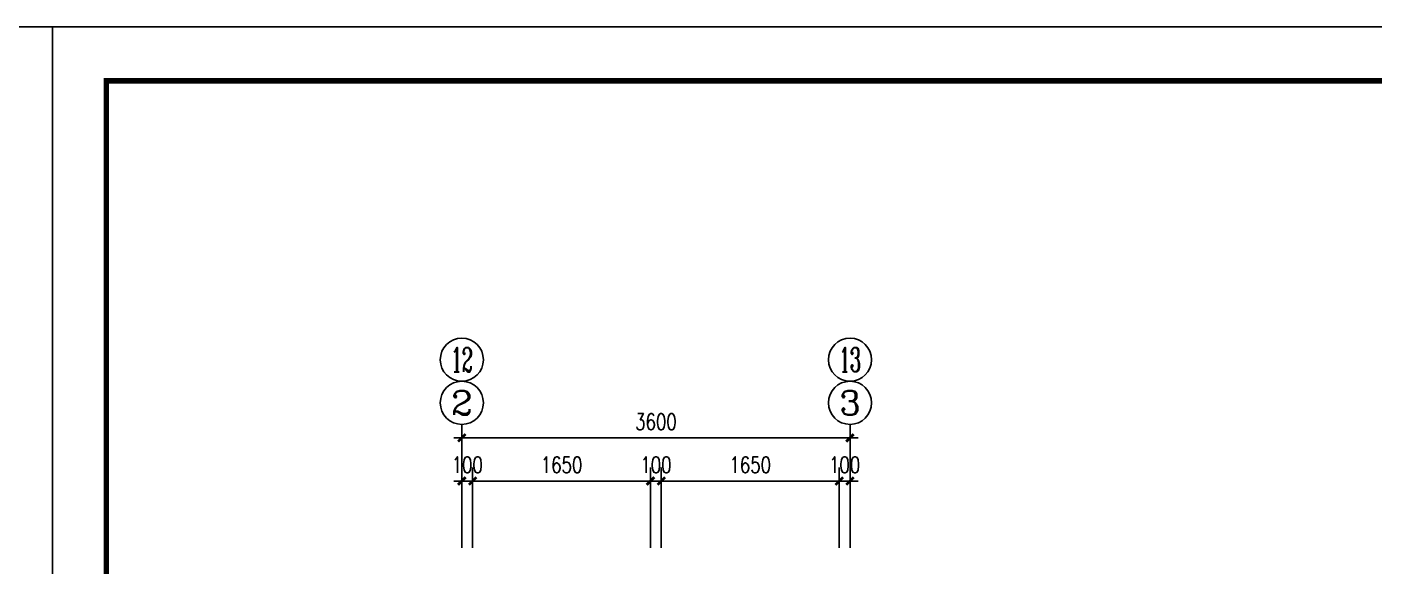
# Model space of a CAD drawing. Extents: x -105837 to 547563, y 466041 to 508041.
# Drawn here: x 309488 to 334476, y 498039 to 508041 of the extents above; entities that cross this region are included whole.
import ezdxf
from ezdxf.enums import TextEntityAlignment as Align

# ---------------------------------------------------------------- set-up
doc = ezdxf.new("R2010")
doc.units = 0
doc.header["$LTSCALE"] = 1000
doc.header["$MEASUREMENT"] = 0
doc.layers.get('0').update_dxf_attribs({"linetype": 'CONTINUOUS'})
doc.layers.get('DEFPOINTS').update_dxf_attribs({"linetype": 'CONTINUOUS'})
for name, color, linetype in [('AXIS', 3, 'CONTINUOUS'), ('AXIS_TEXT', 7, 'CONTINUOUS'), ('PUB_DIM', 3, 'CONTINUOUS'), ('PUB_TITLE', 4, 'CONTINUOUS')]:
    doc.layers.add(name, color=color, linetype=linetype)
doc.styles.add('COMPLEX', font='COMPLEX.shx')
doc.styles.add('DIM_FONT', font='SIMPLEX.shx', dxfattribs={"width": 0.75})
doc.dimstyles.new('DIMN', dxfattribs={"dimtxt": 300, "dimasz": 1, "dimexe": 250, "dimexo": 300, "dimgap": 150, "dimtad": 1, "dimdec": 0, "dimzin": 0, "dimdsep": 46, "dimtxsty": 'DIM_FONT', "dimblk": '_DIMX', "dimcen": 0.09, "dimclrt": 7, "dimadec": 0, "dimazin": 0, "dimtfac": 1, "dimtdec": 0, "dimtix": 1, "dimtmove": 2, "dimatfit": 3, "dimldrblk": '_DIMX', "dimfxl": 1, "dimtolj": 1, "dimtzin": 0, "dimarcsym": 0})

# ---------------------------------------------------------------- blocks, each defined once
blk = doc.blocks.new('_DIMX')
blk.add_line((-150, 0), (150, 0))
at = {"const_width": 50}
blk.add_lwpolyline([(-70, -70), (70, 70)], dxfattribs=at)
blk = doc.blocks.new('*D50')
at = {"layer": 'DEFPOINTS', "color": 0, "transparency": 16777216}
for p in [(317755, 499617), (317755, 498080), (321055, 498080)]:
    blk.add_point(p, dxfattribs=at)
at = {"layer": 'PUB_DIM', "color": 0, "lineweight": -2, "transparency": 16777216}
for p, q in [((317755, 498380), (317755, 499867)), ((321055, 498380), (321055, 499867)), ((321054, 499617), (317756, 499617))]:
    blk.add_line(p, q, dxfattribs=at)
at = {"layer": 'PUB_DIM', "color": 0, "lineweight": -2, "transparency": 16777216, "rotation": 180}
blk.add_blockref('_DIMX', (317755, 499617), dxfattribs=at)
at = {"layer": 'PUB_DIM', "color": 0, "lineweight": -2, "transparency": 16777216}
blk.add_blockref('_DIMX', (321055, 499617), dxfattribs=at)
at = {"layer": 'PUB_DIM', "color": 7, "transparency": 16777216, "insert": (319405, 499917), "char_height": 300, "attachment_point": 5, "style": 'DIM_FONT'}
blk.add_mtext('\\A1;1650', dxfattribs=at)
blk = doc.blocks.new('*D51')
at = {"layer": 'DEFPOINTS', "color": 0, "transparency": 16777216}
for p in [(317555, 500417), (317555, 498080), (324755, 498080)]:
    blk.add_point(p, dxfattribs=at)
at = {"layer": 'PUB_DIM', "color": 0, "lineweight": -2, "transparency": 16777216}
for p, q in [((317555, 498380), (317555, 500667)), ((324755, 498380), (324755, 500667)), ((324754, 500417), (317556, 500417))]:
    blk.add_line(p, q, dxfattribs=at)
for p, rotation in [((317555, 500417), 179.9999999999991), ((324755, 500417), 359.9999999999991)]:
    blk.add_blockref('_DIMX', p, dxfattribs=dict(at, rotation=rotation))
at = {"layer": 'PUB_DIM', "color": 7, "transparency": 16777216, "insert": (321155, 500717), "char_height": 300, "attachment_point": 5, "style": 'DIM_FONT'}
blk.add_mtext('\\A1;3600', dxfattribs=at)
blk = doc.blocks.new('*D52')
at = {"layer": 'DEFPOINTS', "color": 0, "transparency": 16777216}
for p in [(317555, 499617), (317555, 498080), (317755, 498080)]:
    blk.add_point(p, dxfattribs=at)
at = {"layer": 'PUB_DIM', "color": 0, "lineweight": -2, "transparency": 16777216}
for p, q in [((317555, 498380), (317555, 499867)), ((317755, 498380), (317755, 499867)), ((317554, 499617), (317553, 499617)), ((317755, 499617), (317555, 499617)), ((317756, 499617), (317757, 499617))]:
    blk.add_line(p, q, dxfattribs=at)
blk.add_blockref('_DIMX', (317555, 499617), dxfattribs=at)
at = {"layer": 'PUB_DIM', "color": 0, "lineweight": -2, "transparency": 16777216, "rotation": 180}
blk.add_blockref('_DIMX', (317755, 499617), dxfattribs=at)
at = {"layer": 'PUB_DIM', "color": 7, "transparency": 16777216, "insert": (317655, 499917), "char_height": 300, "attachment_point": 5, "style": 'DIM_FONT'}
blk.add_mtext('\\A1;100', dxfattribs=at)
blk = doc.blocks.new('_axiso')
blk.add_circle((0, 0), 0.5)
at = {"layer": 'AXIS_TEXT', "style": 'COMPLEX', "width": 1.041667}
blk.add_attdef('A', text='', height=0.56, dxfattribs=at).set_placement((-0.25, -0.28), (0.25, -0.28), align=Align.FIT)
blk = doc.blocks.new('*D89')
at = {"layer": 'DEFPOINTS', "color": 0, "transparency": 16777216}
for p in [(324555, 499617), (324555, 498080), (324755, 498080)]:
    blk.add_point(p, dxfattribs=at)
at = {"layer": 'PUB_DIM', "color": 0, "lineweight": -2, "transparency": 16777216}
for p, q in [((324555, 498380), (324555, 499867)), ((324755, 498380), (324755, 499867)), ((324554, 499617), (324553, 499617)), ((324755, 499617), (324555, 499617)), ((324756, 499617), (324757, 499617))]:
    blk.add_line(p, q, dxfattribs=at)
blk.add_blockref('_DIMX', (324555, 499617), dxfattribs=at)
at = {"layer": 'PUB_DIM', "color": 0, "lineweight": -2, "transparency": 16777216, "rotation": 180}
blk.add_blockref('_DIMX', (324755, 499617), dxfattribs=at)
at = {"layer": 'PUB_DIM', "color": 7, "transparency": 16777216, "insert": (324655, 499917), "char_height": 300, "attachment_point": 5, "style": 'DIM_FONT'}
blk.add_mtext('\\A1;100', dxfattribs=at)
blk = doc.blocks.new('*D90')
at = {"layer": 'DEFPOINTS', "color": 0, "transparency": 16777216}
for p in [(321055, 499617), (321055, 498080), (321255, 498080)]:
    blk.add_point(p, dxfattribs=at)
at = {"layer": 'PUB_DIM', "color": 0, "lineweight": -2, "transparency": 16777216}
for p, q in [((321055, 498380), (321055, 499867)), ((321255, 498380), (321255, 499867)), ((321054, 499617), (321053, 499617)), ((321255, 499617), (321055, 499617)), ((321256, 499617), (321257, 499617))]:
    blk.add_line(p, q, dxfattribs=at)
blk.add_blockref('_DIMX', (321055, 499617), dxfattribs=at)
at = {"layer": 'PUB_DIM', "color": 0, "lineweight": -2, "transparency": 16777216, "rotation": 180}
blk.add_blockref('_DIMX', (321255, 499617), dxfattribs=at)
at = {"layer": 'PUB_DIM', "color": 7, "transparency": 16777216, "insert": (321155, 499917), "char_height": 300, "attachment_point": 5, "style": 'DIM_FONT'}
blk.add_mtext('\\A1;100', dxfattribs=at)
blk = doc.blocks.new('*D91')
at = {"layer": 'DEFPOINTS', "color": 0, "transparency": 16777216}
for p in [(321255, 499617), (321255, 498080), (324555, 498080)]:
    blk.add_point(p, dxfattribs=at)
at = {"layer": 'PUB_DIM', "color": 0, "lineweight": -2, "transparency": 16777216}
for p, q in [((321255, 498380), (321255, 499867)), ((324555, 498380), (324555, 499867)), ((324554, 499617), (321256, 499617))]:
    blk.add_line(p, q, dxfattribs=at)
for p, rotation in [((321255, 499617), 179.999999999998), ((324555, 499617), 359.999999999998)]:
    blk.add_blockref('_DIMX', p, dxfattribs=dict(at, rotation=rotation))
at = {"layer": 'PUB_DIM', "color": 7, "transparency": 16777216, "insert": (322905, 499917), "char_height": 300, "attachment_point": 5, "style": 'DIM_FONT'}
blk.add_mtext('\\A1;1650', dxfattribs=at)

msp = doc.modelspace()

# ---------------------------------------------------------------- linework, layer by layer
at = {"layer": 'PUB_TITLE'}
for points in [[(250563.01576, 466040.74173), (309963.01576, 466040.74173), (309963.01576, 508040.74173), (250563.01576, 508040.74173)], [(309963.01576, 466040.74173), (369363.01576, 466040.74173), (369363.01576, 508040.74173), (309963.01576, 508040.74173)]]:
    msp.add_lwpolyline(points, close=True, dxfattribs=at)
at = {"layer": 'PUB_TITLE', "const_width": 100}
msp.add_lwpolyline([(310963.01576, 467040.74173), (368363.01576, 467040.74173), (368363.01576, 507040.74173), (310963.01576, 507040.74173)], close=True, dxfattribs=at)

# ---------------------------------------------------------------- block references
at = {"layer": 'AXIS'}
ref = msp.add_blockref('_axiso', (317555.49242, 501867.2316), dxfattribs=dict(at, xscale=-800, yscale=800, zscale=800, rotation=180))
ref.add_attrib('A', '12', dxfattribs={"layer": 'AXIS_TEXT', "height": 448, "style": 'COMPLEX', "width": 0.646552}).set_placement((317355.49242, 501643.2316), (317755.49242, 501643.2316), align=Align.FIT)
ref = msp.add_blockref('_axiso', (324755.49242, 501867.2316), dxfattribs=dict(at, xscale=-800, yscale=800, zscale=800, rotation=180))
ref.add_attrib('A', '13', dxfattribs={"layer": 'AXIS_TEXT', "height": 448, "style": 'COMPLEX', "width": 0.646552}).set_placement((324555.49242, 501643.2316), (324955.49242, 501643.2316), align=Align.FIT)
ref = msp.add_blockref('_axiso', (317555.49242, 501067.2316), dxfattribs=dict(at, xscale=-800, yscale=800, zscale=800, rotation=180))
ref.add_attrib('A', '2', dxfattribs={"layer": 'AXIS_TEXT', "height": 448, "style": 'COMPLEX', "width": 1.339286}).set_placement((317355.49242, 500843.2316), (317755.49242, 500843.2316), align=Align.FIT)
ref = msp.add_blockref('_axiso', (324755.49242, 501067.2316), dxfattribs=dict(at, xscale=-800, yscale=800, zscale=800, rotation=180))
ref.add_attrib('A', '3', dxfattribs={"layer": 'AXIS_TEXT', "height": 448, "style": 'COMPLEX', "width": 1.339286}).set_placement((324555.49242, 500843.2316), (324955.49242, 500843.2316), align=Align.FIT)

# ---------------------------------------------------------------- dimensions: what is measured, and where the dimension line sits
at = {"layer": 'PUB_DIM'}
for p1, p2, distance, picture, middle in [((324755.49242, 498079.9817), (317555.49242, 498079.9817), -2337.2499, '*D51', (321155.49242, 500717.2316)), ((317755.49242, 498079.9817), (317555.49242, 498079.9817), -1537.2499, '*D52', (317655.49242, 499917.2316)), ((321055.49242, 498079.9817), (317755.49242, 498079.9817), -1537.2499, '*D50', (319405.49242, 499917.2316)), ((321255.49242, 498079.9817), (321055.49242, 498079.9817), -1537.2499, '*D90', (321155.49242, 499917.2316)), ((324555.49242, 498079.9817), (321255.49242, 498079.9817), -1537.2499, '*D91', (322905.49242, 499917.2316)), ((324755.49242, 498079.9817), (324555.49242, 498079.9817), -1537.2499, '*D89', (324655.49242, 499917.2316))]:
    dim = msp.add_aligned_dim(p1=p1, p2=p2, distance=distance, dimstyle='DIMN', override={"dimlfac": 0.5}, dxfattribs=at)
    dim.commit()
    dim.dimension.update_dxf_attribs({"geometry": picture, "text_midpoint": middle})

doc.saveas('drawing.dxf')
